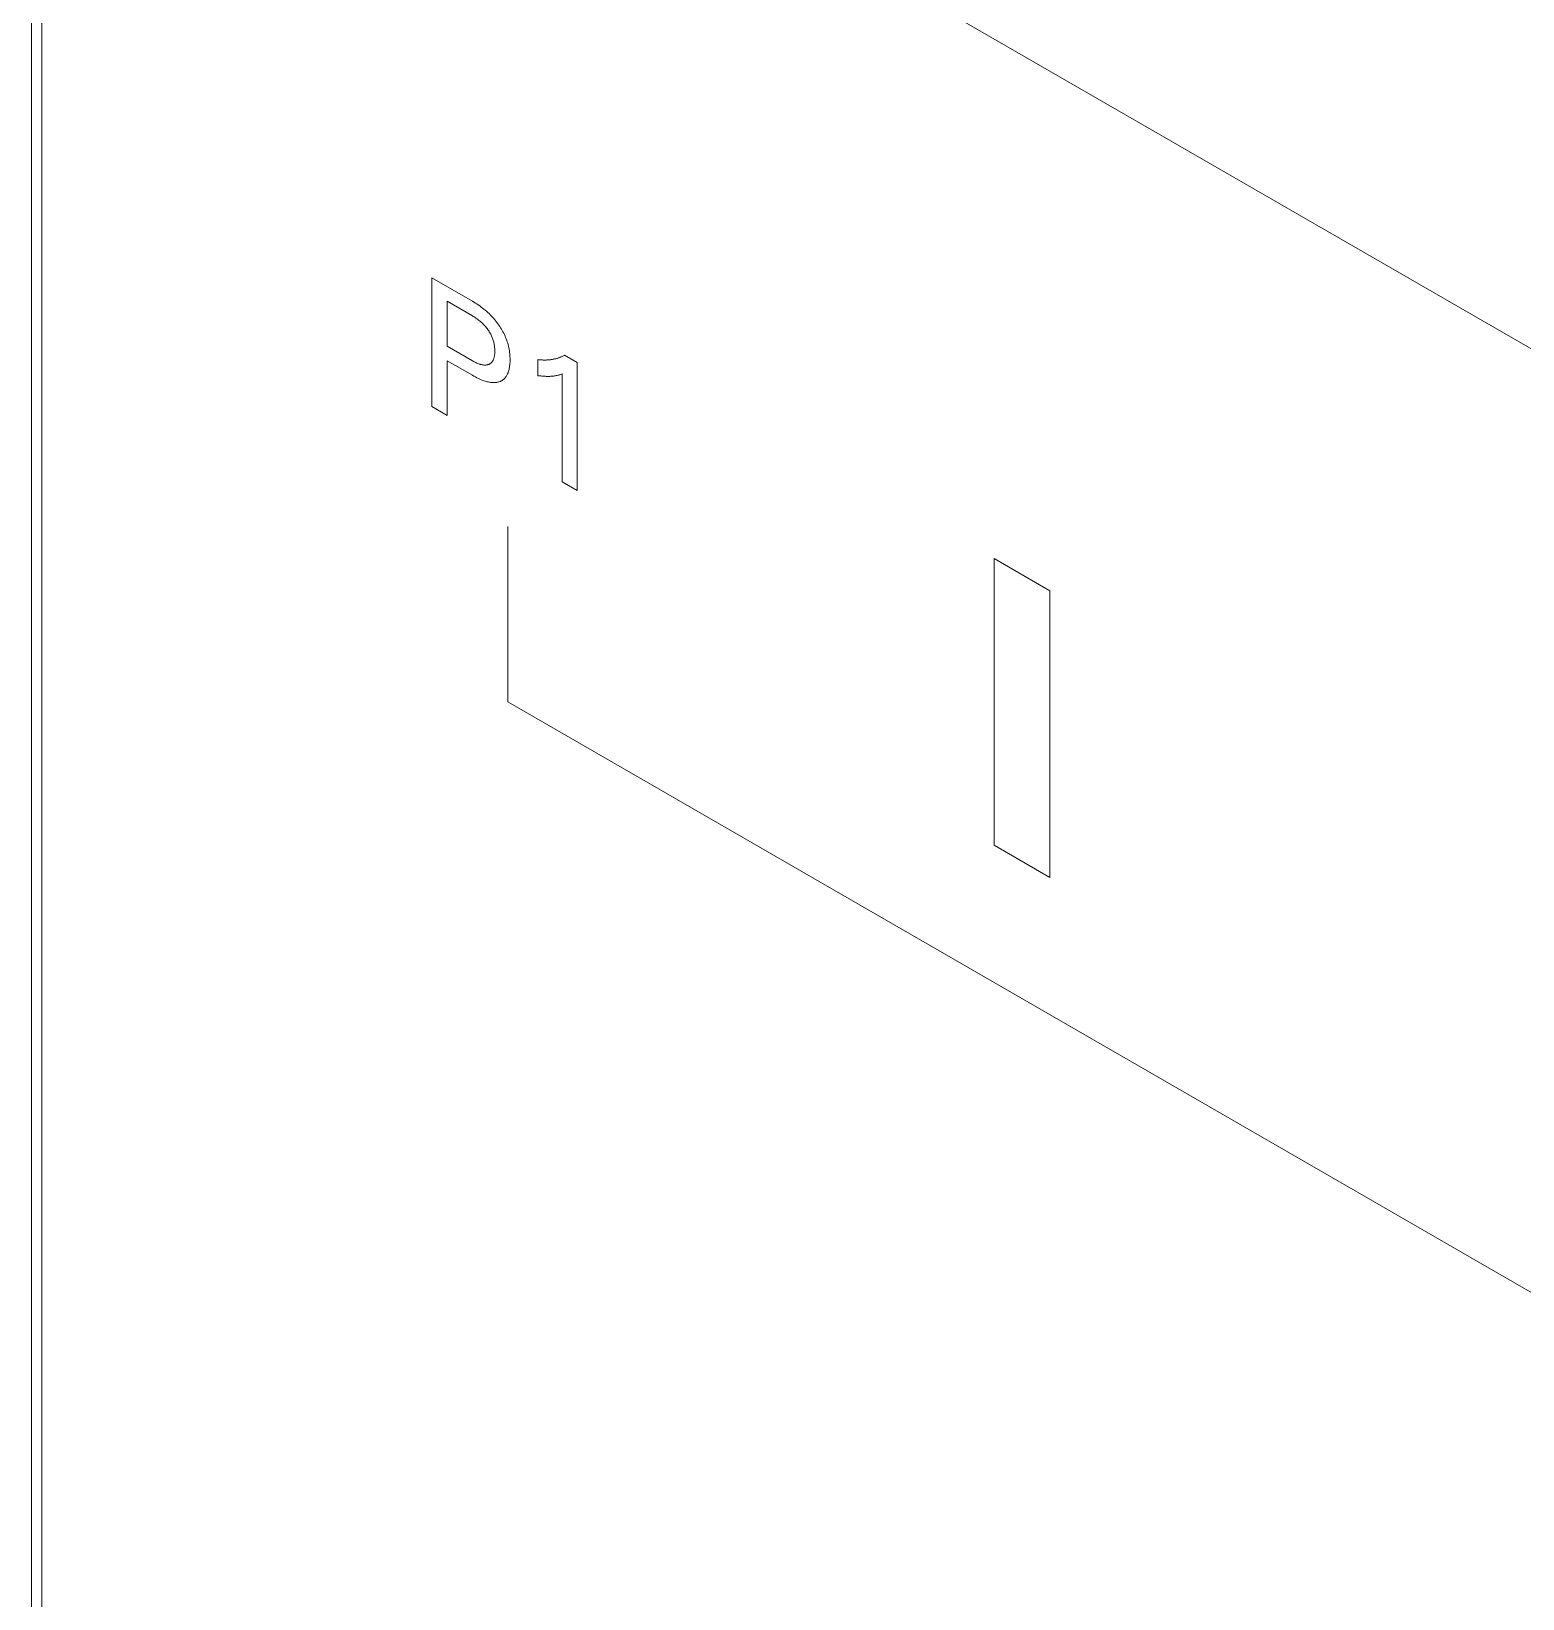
# Model space of a CAD drawing. Header units: inches. Extents: x 67578 to 72421, y -34894 to -31675.
# Drawn here: x 70208.03 to 70241.16, y -33273.29 to -33238.47 of the extents above; entities that cross this region are included whole.
import ezdxf

# ---------------------------------------------------------------- set-up
doc = ezdxf.new("R2010")
doc.units = ezdxf.units.IN
doc.header["$MEASUREMENT"] = 0

# ---------------------------------------------------------------- blocks, each defined once
blk = doc.blocks.new('ET200S')
at = {"lineweight": 0}
for p, q in [((-0.12, 0.188), (-0.12, 76.335)), ((0.026, -0.016), (0.026, 76.193)), ((43.528, 51.078), (0.026, 76.193)), ((5.471, 63.385), (5.471, 65.182)), ((5.471, 65.182), (6.036, 64.855)), ((5.684, 64.855), (5.684, 64.229)), ((6.036, 64.651), (5.684, 64.855)), ((5.684, 64.229), (6.036, 64.025)), ((5.684, 64.025), (5.684, 63.262)), ((6.036, 63.821), (5.684, 64.025)), ((6.952, 63.816), (6.952, 64.04)), ((7.324, 64.101), (7.501, 63.999)), ((7.501, 63.999), (7.501, 62.213)), ((7.292, 62.334), (7.292, 63.842)), ((5.684, 63.262), (5.471, 63.385)), ((7.501, 62.213), (7.292, 62.334)), ((6.532, 59.262), (6.532, 61.711)), ((13.32, 57.262), (13.32, 61.262)), ((13.32, 61.262), (14.098, 60.813)), ((14.098, 60.813), (14.098, 56.812)), ((25.977, 48.035), (6.532, 59.262)), ((14.098, 56.812), (13.32, 57.262))]:
    blk.add_line(p, q, dxfattribs=at)
for points in [[(6.036, 63.821), (6.057, 63.809), (6.078, 63.798), (6.099, 63.788), (6.12, 63.777), (6.14, 63.768), (6.161, 63.759), (6.182, 63.751), (6.198, 63.745), (6.213, 63.74), (6.229, 63.736), (6.245, 63.731), (6.26, 63.728), (6.275, 63.725), (6.291, 63.723), (6.306, 63.721), (6.318, 63.72), (6.33, 63.72), (6.341, 63.72), (6.353, 63.72), (6.364, 63.721), (6.376, 63.723), (6.387, 63.725), (6.397, 63.727), (6.408, 63.73), (6.418, 63.734), (6.427, 63.737), (6.437, 63.742), (6.446, 63.746), (6.455, 63.752), (6.463, 63.758), (6.471, 63.764), (6.479, 63.771), (6.487, 63.778), (6.494, 63.786), (6.501, 63.794), (6.507, 63.803), (6.513, 63.812), (6.519, 63.822), (6.524, 63.832), (6.529, 63.843), (6.534, 63.854), (6.538, 63.865), (6.542, 63.877), (6.545, 63.889), (6.549, 63.904), (6.552, 63.92), (6.555, 63.936), (6.557, 63.952), (6.559, 63.969), (6.561, 63.986), (6.562, 64.004), (6.562, 64.022), (6.562, 64.04), (6.562, 64.06), (6.561, 64.08), (6.56, 64.101), (6.558, 64.122), (6.556, 64.143), (6.553, 64.165), (6.549, 64.186), (6.545, 64.208), (6.54, 64.228), (6.535, 64.248), (6.53, 64.268), (6.524, 64.288), (6.517, 64.309), (6.509, 64.329), (6.501, 64.349), (6.493, 64.369), (6.484, 64.389), (6.474, 64.409), (6.464, 64.428), (6.453, 64.447), (6.442, 64.467), (6.43, 64.485), (6.418, 64.504), (6.406, 64.522), (6.392, 64.541), (6.378, 64.56), (6.364, 64.579), (6.349, 64.597), (6.334, 64.614), (6.319, 64.631), (6.303, 64.648), (6.286, 64.665), (6.269, 64.682), (6.251, 64.699), (6.234, 64.715), (6.216, 64.73), (6.198, 64.745), (6.18, 64.759), (6.16, 64.774), (6.139, 64.789), (6.119, 64.803), (6.098, 64.817), (6.078, 64.83), (6.057, 64.843), (6.036, 64.855)], [(6.036, 64.651), (6.049, 64.644), (6.061, 64.636), (6.074, 64.628), (6.086, 64.62), (6.099, 64.611), (6.111, 64.602), (6.123, 64.593), (6.134, 64.584), (6.145, 64.576), (6.156, 64.566), (6.166, 64.557), (6.177, 64.547), (6.187, 64.537), (6.197, 64.526), (6.206, 64.516), (6.215, 64.506), (6.224, 64.496), (6.233, 64.485), (6.242, 64.474), (6.25, 64.462), (6.258, 64.451), (6.265, 64.44), (6.272, 64.429), (6.279, 64.417), (6.286, 64.406), (6.292, 64.394), (6.298, 64.383), (6.304, 64.371), (6.309, 64.359), (6.314, 64.347), (6.319, 64.334), (6.323, 64.322), (6.327, 64.31), (6.331, 64.298), (6.334, 64.286), (6.337, 64.274), (6.339, 64.262), (6.342, 64.249), (6.344, 64.235), (6.346, 64.223), (6.347, 64.21), (6.348, 64.197), (6.349, 64.184), (6.349, 64.172), (6.35, 64.16), (6.349, 64.149), (6.349, 64.138), (6.349, 64.128), (6.348, 64.117), (6.347, 64.107), (6.345, 64.097), (6.344, 64.088), (6.342, 64.078), (6.34, 64.069), (6.338, 64.062), (6.335, 64.054), (6.333, 64.048), (6.33, 64.041), (6.327, 64.034), (6.324, 64.028), (6.321, 64.022), (6.317, 64.017), (6.313, 64.011), (6.309, 64.006), (6.305, 64.001), (6.301, 63.997), (6.296, 63.993), (6.292, 63.989), (6.287, 63.985), (6.281, 63.982), (6.276, 63.979), (6.271, 63.976), (6.265, 63.974), (6.259, 63.971), (6.253, 63.97), (6.247, 63.968), (6.24, 63.967), (6.233, 63.966), (6.226, 63.965), (6.22, 63.964), (6.213, 63.964), (6.205, 63.964), (6.198, 63.965), (6.189, 63.966), (6.18, 63.967), (6.171, 63.969), (6.162, 63.971), (6.152, 63.974), (6.143, 63.976), (6.133, 63.979), (6.124, 63.983), (6.112, 63.988), (6.099, 63.993), (6.087, 63.999), (6.074, 64.005), (6.062, 64.011), (6.049, 64.018), (6.036, 64.025)], [(7.324, 64.101), (7.316, 64.097), (7.308, 64.093), (7.299, 64.089), (7.291, 64.085), (7.282, 64.081), (7.273, 64.077), (7.264, 64.074), (7.256, 64.07), (7.247, 64.067), (7.238, 64.064), (7.229, 64.061), (7.22, 64.058), (7.21, 64.056), (7.201, 64.053), (7.192, 64.051), (7.183, 64.049), (7.173, 64.047), (7.164, 64.045), (7.154, 64.043), (7.145, 64.041), (7.135, 64.04), (7.125, 64.039), (7.116, 64.038), (7.106, 64.037), (7.096, 64.036), (7.086, 64.035), (7.076, 64.035), (7.066, 64.034), (7.056, 64.034), (7.046, 64.034), (7.035, 64.034), (7.025, 64.034), (7.015, 64.035), (7.004, 64.035), (6.994, 64.036), (6.983, 64.037), (6.973, 64.038), (6.962, 64.039), (6.952, 64.04)], [(6.952, 63.816), (6.965, 63.815), (6.979, 63.813), (6.993, 63.812), (7.006, 63.81), (7.02, 63.809), (7.034, 63.808), (7.047, 63.807), (7.058, 63.807), (7.068, 63.806), (7.078, 63.806), (7.089, 63.806), (7.099, 63.806), (7.109, 63.806), (7.119, 63.806), (7.129, 63.807), (7.138, 63.807), (7.147, 63.808), (7.156, 63.809), (7.164, 63.81), (7.173, 63.811), (7.182, 63.812), (7.19, 63.813), (7.199, 63.815), (7.208, 63.817), (7.218, 63.819), (7.228, 63.821), (7.238, 63.824), (7.248, 63.827), (7.259, 63.83), (7.27, 63.834), (7.281, 63.838), (7.292, 63.842)]]:
    blk.add_lwpolyline(points, dxfattribs=at)

msp = doc.modelspace()

# ---------------------------------------------------------------- block references
at = {"xscale": 1.59100124616462, "yscale": 1.59100124616462, "zscale": 1.59100124616462}
msp.add_blockref('ET200S', (70208.226, -33347.652), dxfattribs=at)

doc.saveas('drawing.dxf')
